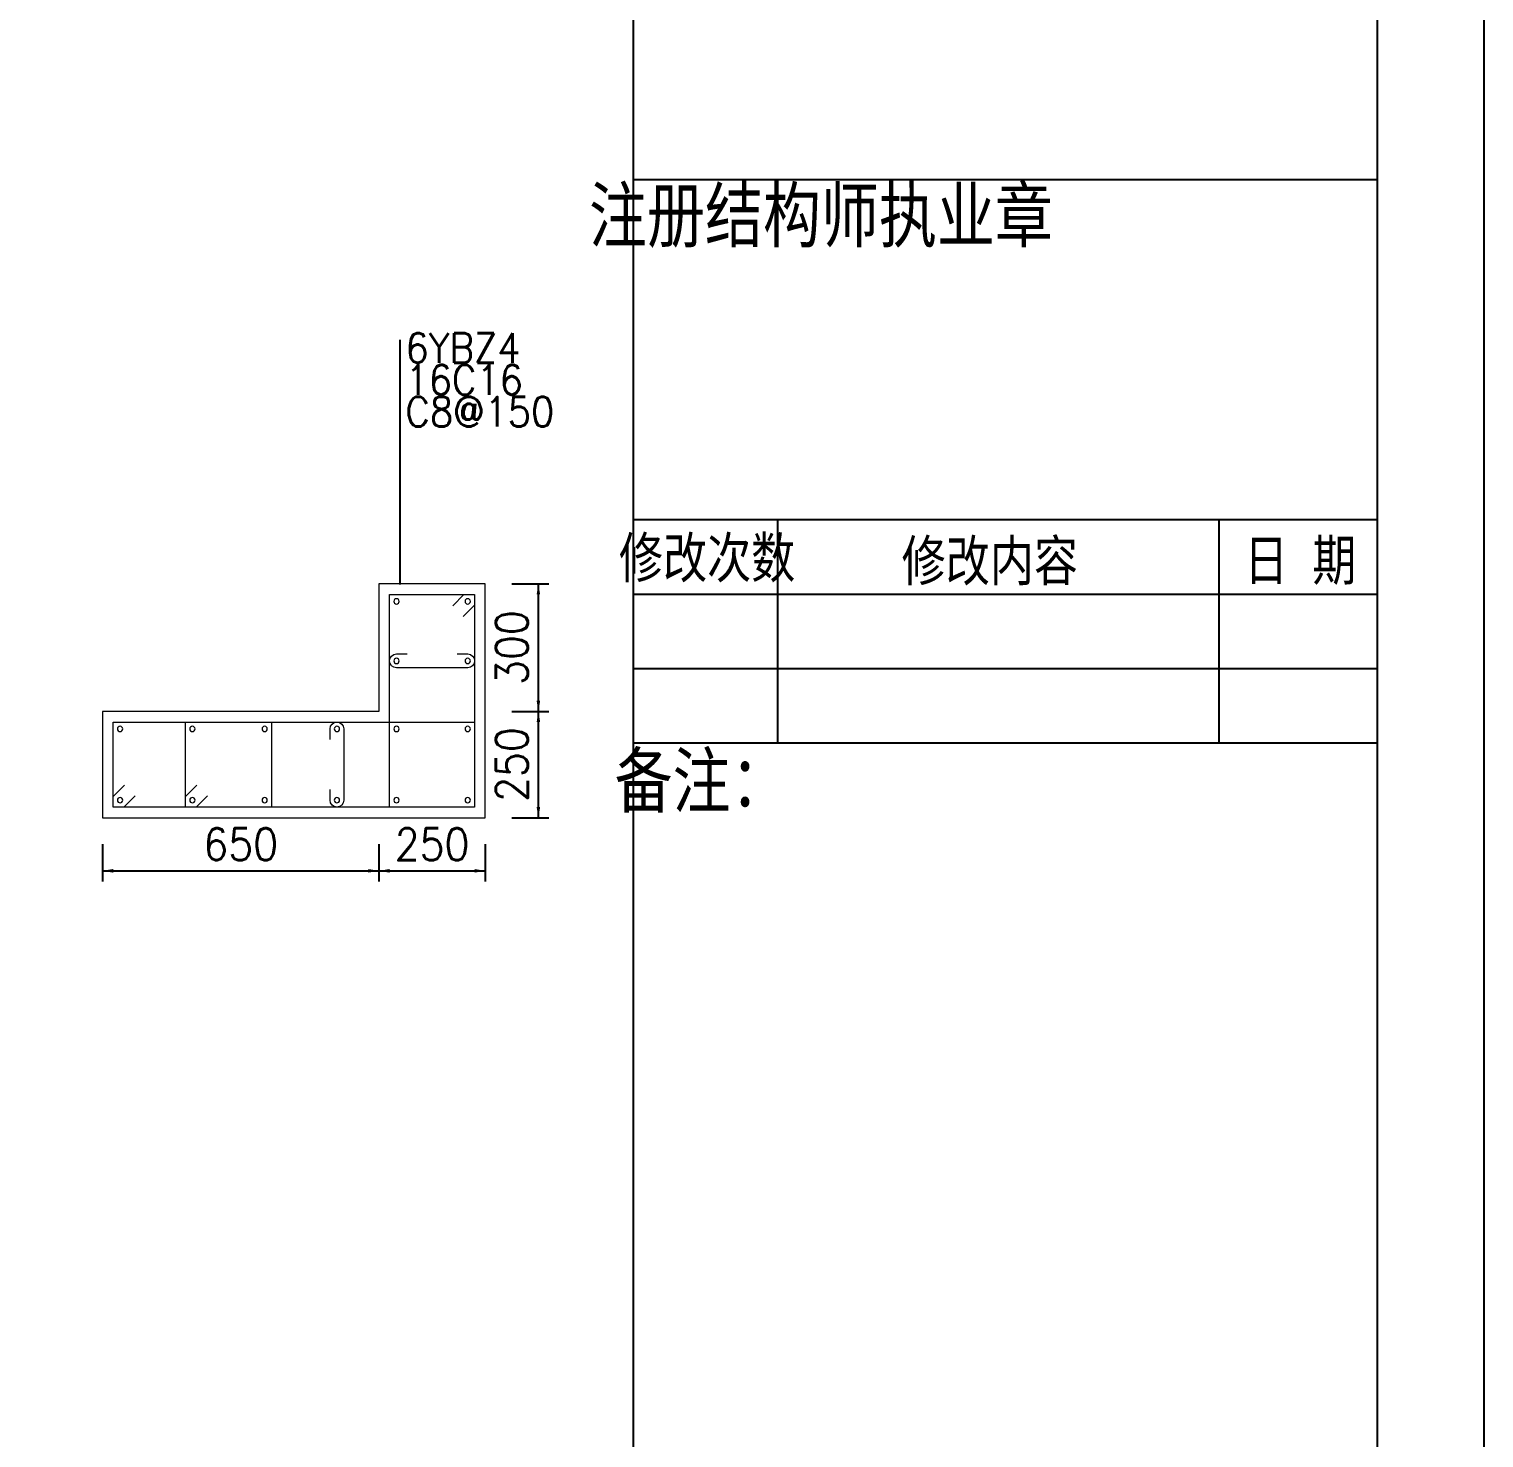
# Model space of a CAD drawing. Extents: x 292423 to 377252, y 106557 to 361882.
# Drawn here: x 362836 to 376523, y 139450 to 152704 of the extents above; entities that cross this region are included whole.
import ezdxf
from ezdxf.enums import TextEntityAlignment as Align

# ---------------------------------------------------------------- set-up
doc = ezdxf.new("R2010")
doc.units = 0
doc.header["$LTSCALE"] = 1000
for name, color, linetype in [('1508', 2, 'Continuous'), ('PUB_TITLE', 4, 'Continuous'), ('tk', 7, 'Continuous'), ('Y阴影', 254, 'Continuous')]:
    doc.layers.add(name, color=color, linetype=linetype)
for name, color, linetype, lineweight in [('REIN', 6, 'Continuous', 18), ('Z-柱大样外框', 7, 'ByLayer', 18), ('Z-详图标注', 3, 'Continuous', 18)]:
    doc.layers.add(name, color=color, linetype=linetype, lineweight=lineweight)
doc.styles.add('hztxt2', font='hztxt2')
doc.styles.get("Standard").update_dxf_attribs({"font": 'standard'})
doc.dimstyles.get("Standard").update_dxf_attribs({"dimtxt": 300, "dimasz": 100, "dimexe": 100, "dimexo": 250, "dimgap": 100, "dimtad": 0, "dimtoh": 1, "dimdec": 0, "dimlfac": 0.25, "dimdsep": 46, "dimcen": 0.09, "dimclrt": 7, "dimadec": 0, "dimazin": 0, "dimtfac": 1, "dimtdec": 4, "dimtofl": 0, "dimtmove": 0, "dimatfit": 3, "dimfxl": 1, "dimtolj": 1, "dimtzin": 0, "dimarcsym": 0})

# ---------------------------------------------------------------- blocks, each defined once
blk = doc.blocks.new('*D716')
at = {"layer": 'Z-详图标注', "color": 0, "linetype": 'ByBlock', "lineweight": -2}
for p, q in [((363527, 145035), (363527, 144685)), ((366127, 145035), (366127, 144685)), ((363527, 144785), (366127, 144785))]:
    blk.add_line(p, q, dxfattribs=at)
for points in [[(363527, 144785), (363627, 144802), (363627, 144768)], [(366127, 144785), (366027, 144768), (366027, 144802)]]:
    blk.add_solid(points, dxfattribs=at)
at = {"layer": 'Z-详图标注', "color": 7, "linetype": 'Continuous', "lineweight": -2, "insert": (364827, 145035), "char_height": 300, "width": 556.67, "attachment_point": 5}
blk.add_mtext('650', dxfattribs=at)
blk = doc.blocks.new('*D338')
at = {"layer": 'Z-详图标注', "color": 0, "linetype": 'ByBlock', "lineweight": -2}
for p, q in [((366127, 145035), (366127, 144685)), ((367127, 145035), (367127, 144685)), ((366127, 144785), (367127, 144785))]:
    blk.add_line(p, q, dxfattribs=at)
for points in [[(366127, 144785), (366227, 144802), (366227, 144768)], [(367127, 144785), (367027, 144768), (367027, 144802)]]:
    blk.add_solid(points, dxfattribs=at)
at = {"layer": 'Z-详图标注', "color": 7, "linetype": 'Continuous', "lineweight": -2, "insert": (366627, 145035), "char_height": 300, "width": 566.67, "attachment_point": 5}
blk.add_mtext('250', dxfattribs=at)
blk = doc.blocks.new('*D811')
at = {"layer": 'Z-详图标注', "color": 0, "linetype": 'ByBlock', "lineweight": -2}
for p, q in [((367377, 146285), (367727, 146285)), ((367627, 145285), (367627, 146285)), ((367377, 145285), (367727, 145285))]:
    blk.add_line(p, q, dxfattribs=at)
for points in [[(367627, 146285), (367644, 146185), (367611, 146185)], [(367627, 145285), (367611, 145385), (367644, 145385)]]:
    blk.add_solid(points, dxfattribs=at)
at = {"layer": 'Z-详图标注', "color": 7, "linetype": 'Continuous', "lineweight": -2, "insert": (367377, 145785), "char_height": 300, "width": 566.67, "attachment_point": 5, "rotation": 90}
blk.add_mtext('250', dxfattribs=at)
blk = doc.blocks.new('*D2')
at = {"layer": 'Z-详图标注', "color": 0, "linetype": 'ByBlock', "lineweight": -2}
for p, q in [((367377, 147485), (367727, 147485)), ((367627, 146285), (367627, 147485)), ((367377, 146285), (367727, 146285))]:
    blk.add_line(p, q, dxfattribs=at)
for points in [[(367627, 147485), (367644, 147385), (367611, 147385)], [(367627, 146285), (367611, 146385), (367644, 146385)]]:
    blk.add_solid(points, dxfattribs=at)
at = {"layer": 'Z-详图标注', "color": 7, "linetype": 'Continuous', "lineweight": -2, "insert": (367377, 146885), "char_height": 300, "width": 566.67, "attachment_point": 5, "rotation": 90}
blk.add_mtext('300', dxfattribs=at)
blk = doc.blocks.new('A1tk')
at = {"layer": 'PUB_TITLE'}
for p, q in [((76100, 44732), (83100, 44732)), ((76100, 41532), (83100, 41532)), ((77453, 41532), (77453, 39432)), ((81606, 41532), (81606, 39432)), ((76100, 40832), (83100, 40832)), ((76100, 40132), (83100, 40132)), ((76100, 39432), (83100, 39432))]:
    blk.add_line(p, q, dxfattribs=at)
at = {"layer": 'tk'}
blk.add_line((76100, 1000), (76100, 58400), dxfattribs=at)
at = {"layer": 'tk', "color": 5}
blk.add_lwpolyline([(0, 0), (0, 59400), (84100, 59400), (84100, 0)], close=True, dxfattribs=at)
at = {"layer": 'tk'}
blk.add_lwpolyline([(2500, 1000), (83100, 1000), (83100, 58400), (2500, 58400)], close=True, dxfattribs=at)
at = {"layer": 'PUB_TITLE', "style": 'hztxt2', "width": 0.8}
for s, height, p in [('注册结构师执业章', 500, (77863, 44409)), ('修改次数', 380, (76792, 41181)), ('修改内容', 380, (79452, 41154)), ('日  期', 380, (82372, 41154)), ('备注：', 500, (76740, 39089))]:
    blk.add_text(s, height=height, dxfattribs=at).set_placement(p, align=Align.MIDDLE)

msp = doc.modelspace()

# ---------------------------------------------------------------- linework, layer by layer
at = {"layer": 'REIN', "color": 6}
for points in [[(366821.1, 147279.1), (366927.2, 147385.1), (367027.2, 147385.1), (367027.2, 145385.1), (366227.2, 145385.1), (366227.2, 147385.1), (367027.2, 147385.1), (367027.2, 147285.1), (366921.1, 147179.1)], [(363833.2, 145491.2), (363727.2, 145385.1), (363627.2, 145385.1), (363627.2, 146185.1), (367027.2, 146185.1), (367027.2, 145385.1), (363627.2, 145385.1), (363627.2, 145485.1), (363733.2, 145591.2)], [(364513.2, 145491.2), (364407.2, 145385.1), (364307.2, 145385.1), (364307.2, 146185.1), (365117.2, 146185.1), (365117.2, 145385.1), (364307.2, 145385.1), (364307.2, 145485.1), (364413.2, 145591.2)]]:
    msp.add_lwpolyline(points, dxfattribs=at)
for points in [[(366267.2, 147320.1, 1), (366317.2, 147320.1, 1)], [(366937.2, 147320.1, 1), (366987.2, 147320.1, 1)], [(366267.2, 146760.1, 1), (366317.2, 146760.1, 1)], [(366937.2, 146760.1, 1), (366987.2, 146760.1, 1)], [(363667.2, 146120.1, 1), (363717.2, 146120.1, 1)], [(364347.2, 146120.1, 1), (364397.2, 146120.1, 1)], [(365027.2, 146120.1, 1), (365077.2, 146120.1, 1)], [(365707.2, 146120.1, 1), (365757.2, 146120.1, 1)], [(366267.2, 146120.1, 1), (366317.2, 146120.1, 1)], [(366937.2, 146120.1, 1), (366987.2, 146120.1, 1)], [(363667.2, 145450.1, 1), (363717.2, 145450.1, 1)], [(364347.2, 145450.1, 1), (364397.2, 145450.1, 1)], [(365027.2, 145450.1, 1), (365077.2, 145450.1, 1)], [(365707.2, 145450.1, 1), (365757.2, 145450.1, 1)], [(366267.2, 145450.1, 1), (366317.2, 145450.1, 1)], [(366937.2, 145450.1, 1), (366987.2, 145450.1, 1)]]:
    msp.add_lwpolyline(points, format="xyb", close=True, dxfattribs=at)
for points in [[(366862.2, 146825.1), (366962.2, 146825.1, -1), (366962.2, 146695.1), (366292.2, 146695.1, -1), (366292.2, 146825.1), (366392.2, 146825.1)], [(365667.2, 146020.1), (365667.2, 146120.1, -1), (365797.2, 146120.1), (365797.2, 145450.1, -1), (365667.2, 145450.1), (365667.2, 145550.1)]]:
    msp.add_lwpolyline(points, format="xyb", dxfattribs=at)
at = {"layer": 'Y阴影'}
msp.add_line((366327.2, 147480.1), (366327.2, 149780.1), dxfattribs=at)
at = {"layer": 'Z-柱大样外框'}
msp.add_lwpolyline([(363527.2, 146285.1), (363527.2, 145285.1), (367127.2, 145285.1), (367127.2, 147485.1), (366127.2, 147485.1), (366127.2, 146285.1), (363527.2, 146285.1)], close=True, dxfattribs=at)

# ---------------------------------------------------------------- block references
at = {"layer": '1508'}
msp.add_blockref('A1tk', (292422.6, 106556.8), dxfattribs=at)

# ---------------------------------------------------------------- texts
at = {"layer": 'Y阴影'}
for s, p in [('6YBZ4', (366377.2, 149480.1)), ('16C16', (366377.2, 149180.1)), ('C8@150', (366377.2, 148880.1))]:
    msp.add_text(s, height=280, dxfattribs=at).set_placement(p, align=Align.BOTTOM_LEFT)

# ---------------------------------------------------------------- dimensions: what is measured, and where the dimension line sits
at = {"layer": 'Z-详图标注'}
for base, p1, p2, picture, middle in [((367627.2, 147485.1), (367127.2, 146285.1), (367127.2, 147485.1), '*D2', (367377.2, 146885.1)), ((367627.2, 146285.1), (367127.2, 145285.1), (367127.2, 146285.1), '*D811', (367377.2, 145785.1))]:
    dim = msp.add_linear_dim(base=base, p1=p1, p2=p2, angle=90, dimstyle='Standard', dxfattribs=at)
    dim.commit()
    dim.dimension.update_dxf_attribs({"geometry": picture, "text_midpoint": middle})
for base, p1, p2, picture, middle in [((366127.2, 144785.1), (363527.2, 145285.1), (366127.2, 145285.1), '*D716', (364827.2, 145035.1)), ((367127.2, 144785.1), (366127.2, 145285.1), (367127.2, 145285.1), '*D338', (366627.2, 145035.1))]:
    dim = msp.add_linear_dim(base=base, p1=p1, p2=p2, dimstyle='Standard', dxfattribs=at)
    dim.commit()
    dim.dimension.update_dxf_attribs({"geometry": picture, "text_midpoint": middle})

doc.saveas('drawing.dxf')
